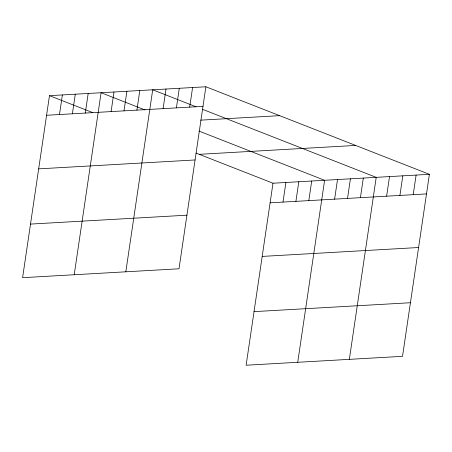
<?xml version="1.0" encoding="UTF-8"?>
<svg xmlns="http://www.w3.org/2000/svg" width="452" height="452" viewBox="0 0 452 452"><rect width="100%" height="100%" fill="white"/><g stroke="black" fill="none" stroke-linecap="round" stroke-linejoin="round"><path stroke-width="0.68" d="M49.477 95.671L22.6 277.681L179.003 268.782L205.88 86.773L49.477 95.671L92.829 112.65M59.489 114.531L62.382 94.937M72.388 113.797L75.286 94.202M85.292 113.062L88.185 93.468M74.213 274.743L101.09 92.733L145.086 109.966M111.102 111.599L113.994 91.999M124.006 110.864L126.899 91.264M136.905 110.13L139.804 90.53M125.825 271.805L152.703 89.795L196.055 106.774M163.104 108.638L165.997 89.038M176.399 107.881L179.291 88.281M189.693 107.124L192.586 87.53M196.066 153.087L272.997 183.218L246.12 365.227L402.523 356.329L429.4 174.319L205.88 86.773M283.003 202.084L285.896 182.484M295.907 201.349L298.8 181.749M308.812 200.615L311.705 181.015M297.732 362.295L324.609 180.28L198.92 131.052M334.616 199.146L337.514 179.546M347.52 198.411L350.413 178.811M360.425 197.677L363.318 178.082M349.345 359.357L376.222 177.348L202.524 109.311M386.624 196.185L389.517 176.591M399.918 195.428L402.811 175.834M413.213 194.676L416.106 175.077M46.584 115.266L202.988 106.367M200.66 120.153L279.641 115.661M199.236 154.324L355.639 145.431M38.669 168.862L195.078 159.963M272.997 183.218L429.4 174.319M270.098 202.818L426.507 193.919M30.516 224.085L186.919 215.186M262.188 256.414L418.592 247.515M254.03 311.631L410.439 302.733"/></g></svg>
